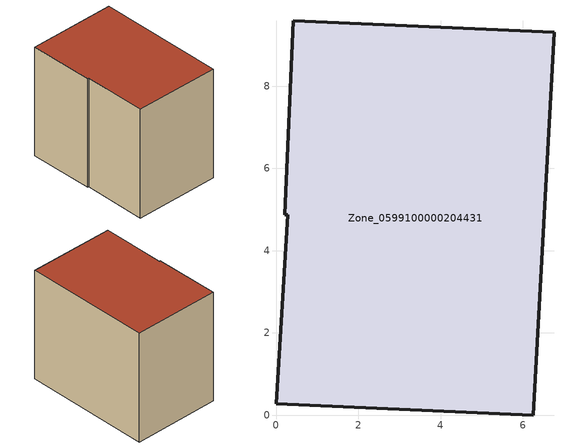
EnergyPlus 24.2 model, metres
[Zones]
Zone_0599100000204431
 floor ground (C_G): 0.21,4.88 0.42,9.59 6.76,9.31 6.25,0 0,0.28 0.29,4.87 z1.15
 wall outside (C_F): 0.42,9.59 0.21,4.88 0.29,4.87 0,0.28 6.25,0 6.76,9.31 0.42,9.59 z1.15:9.25
 roof outside (C_R): 6.76,9.31 0.42,9.59 0.21,4.88 0.29,4.87 0,0.28 6.25,0 z9.25
[BUILDING]
Pand.0599100000204431: North Axis=0; Terrain=City; Loads Convergence Tolerance Value=0.04; Temperature Convergence Tolerance Value=0.4; Solar Distribution=FullExterior; Maximum Number of Warmup Days=25; Minimum Number of Warmup Days=1
[Site:Location]
Rotterdam.The.Hague.AP_ZH_NLD Design_Conditions: Latitude=51.96; Longitude=4.45; Time Zone=1; Elevation=-4.5
[SITE:GROUNDTEMPERATURE:BUILDINGSURFACE]
18, 18, 18, 18, 18, 18, 18, 18, 18, 18, 18, 18
[MATERIAL] Thermal Absorptance=0.9; Solar Absorptance=0.7; Visible Absorptance=0.7
Name | Roughness | Thickness | Conductivity | Density | Specific Heat
G.TC.1965-1974 | MediumSmooth | 0.15 | 0.882353 | 540 | 1210
F.TC.1965-1974 | Rough | 0.3 | 0.697674 | 1920 | 840
R.TC.1965-1974 | MediumRough | 0.2 | 0.232558 | 1500 | 1000
[CONSTRUCTION]
C_G: G.TC.1965-1974
C_F: F.TC.1965-1974
C_R: R.TC.1965-1974
[ZONE]
Zone_0599100000204431: Type=1; Multiplier=1; Ceiling Height=Autocalculate; Volume=Autocalculate; Floor Area=autocalculate; Part of Total Floor Area=Yes
[ZONEINFILTRATION:DESIGNFLOWRATE]
Infil_Zone_0599100000204431: Zone or ZoneList or Space or SpaceList=Zone_0599100000204431; Schedule=AlwaysOn; Design Flow Rate Calculation Method=Flow/Area; Flow Rate per Floor Area=0.003; Constant Term Coefficient=1; Temperature Term Coefficient=0; Velocity Term Coefficient=0; Velocity Squared Term Coefficient=0
[HVACTEMPLATE:ZONE:IDEALLOADSAIRSYSTEM]
Zone_0599100000204431: Maximum Heating Supply Air Temperature=50; Minimum Cooling Supply Air Temperature=13; Maximum Heating Supply Air Humidity Ratio=0.0156; Minimum Cooling Supply Air Humidity Ratio=0.0077; Heating Limit=NoLimit; Cooling Limit=NoLimit; Dehumidification Control Type=ConstantSensibleHeatRatio; Cooling Sensible Heat Ratio=0.7; Dehumidification Setpoint=60; Humidification Control Type=None; Humidification Setpoint=30; Outdoor Air Method=None; Outdoor Air Flow Rate per Person=0.00944; Outdoor Air Flow Rate per Zone Floor Area=0; Outdoor Air Flow Rate per Zone=0; Demand Controlled Ventilation Type=None; Outdoor Air Economizer Type=NoEconomizer; Heat Recovery Type=None; Sensible Heat Recovery Effectiveness=0.7; Latent Heat Recovery Effectiveness=0.65
[ZONECONTROL:THERMOSTAT]
ThermostatControl_Zone_0599100000204431: Zone or ZoneList=Zone_0599100000204431; Control Type Schedule=DualSetpointControlType; Control 1=Thermostat_Zone_0599100000204431; Temperature Difference Between Cutout And Setpoint=0
[THERMOSTATSETPOINT:DUALSETPOINT]
Thermostat_Zone_0599100000204431: Heating Setpoint Temperature Schedule=HeatingSetpoint_Zone_0599100000204431; Cooling Setpoint Temperature Schedule=CoolingSetpoint_Zone_0599100000204431
[SCHEDULE:COMPACT]
HeatingSetpoint_Zone_0599100000204431: Through: 12/31, For: AllDays, Until: 24:00, 21
CoolingSetpoint_Zone_0599100000204431: Through: 12/31, For: AllDays, Until: 24:00, 24
DualSetpointControlType: Through: 12/31, For: AllDays, Until: 24:00, 4
AlwaysOn: Through: 12/31, For: AllDays, Until: 24:00, 1
